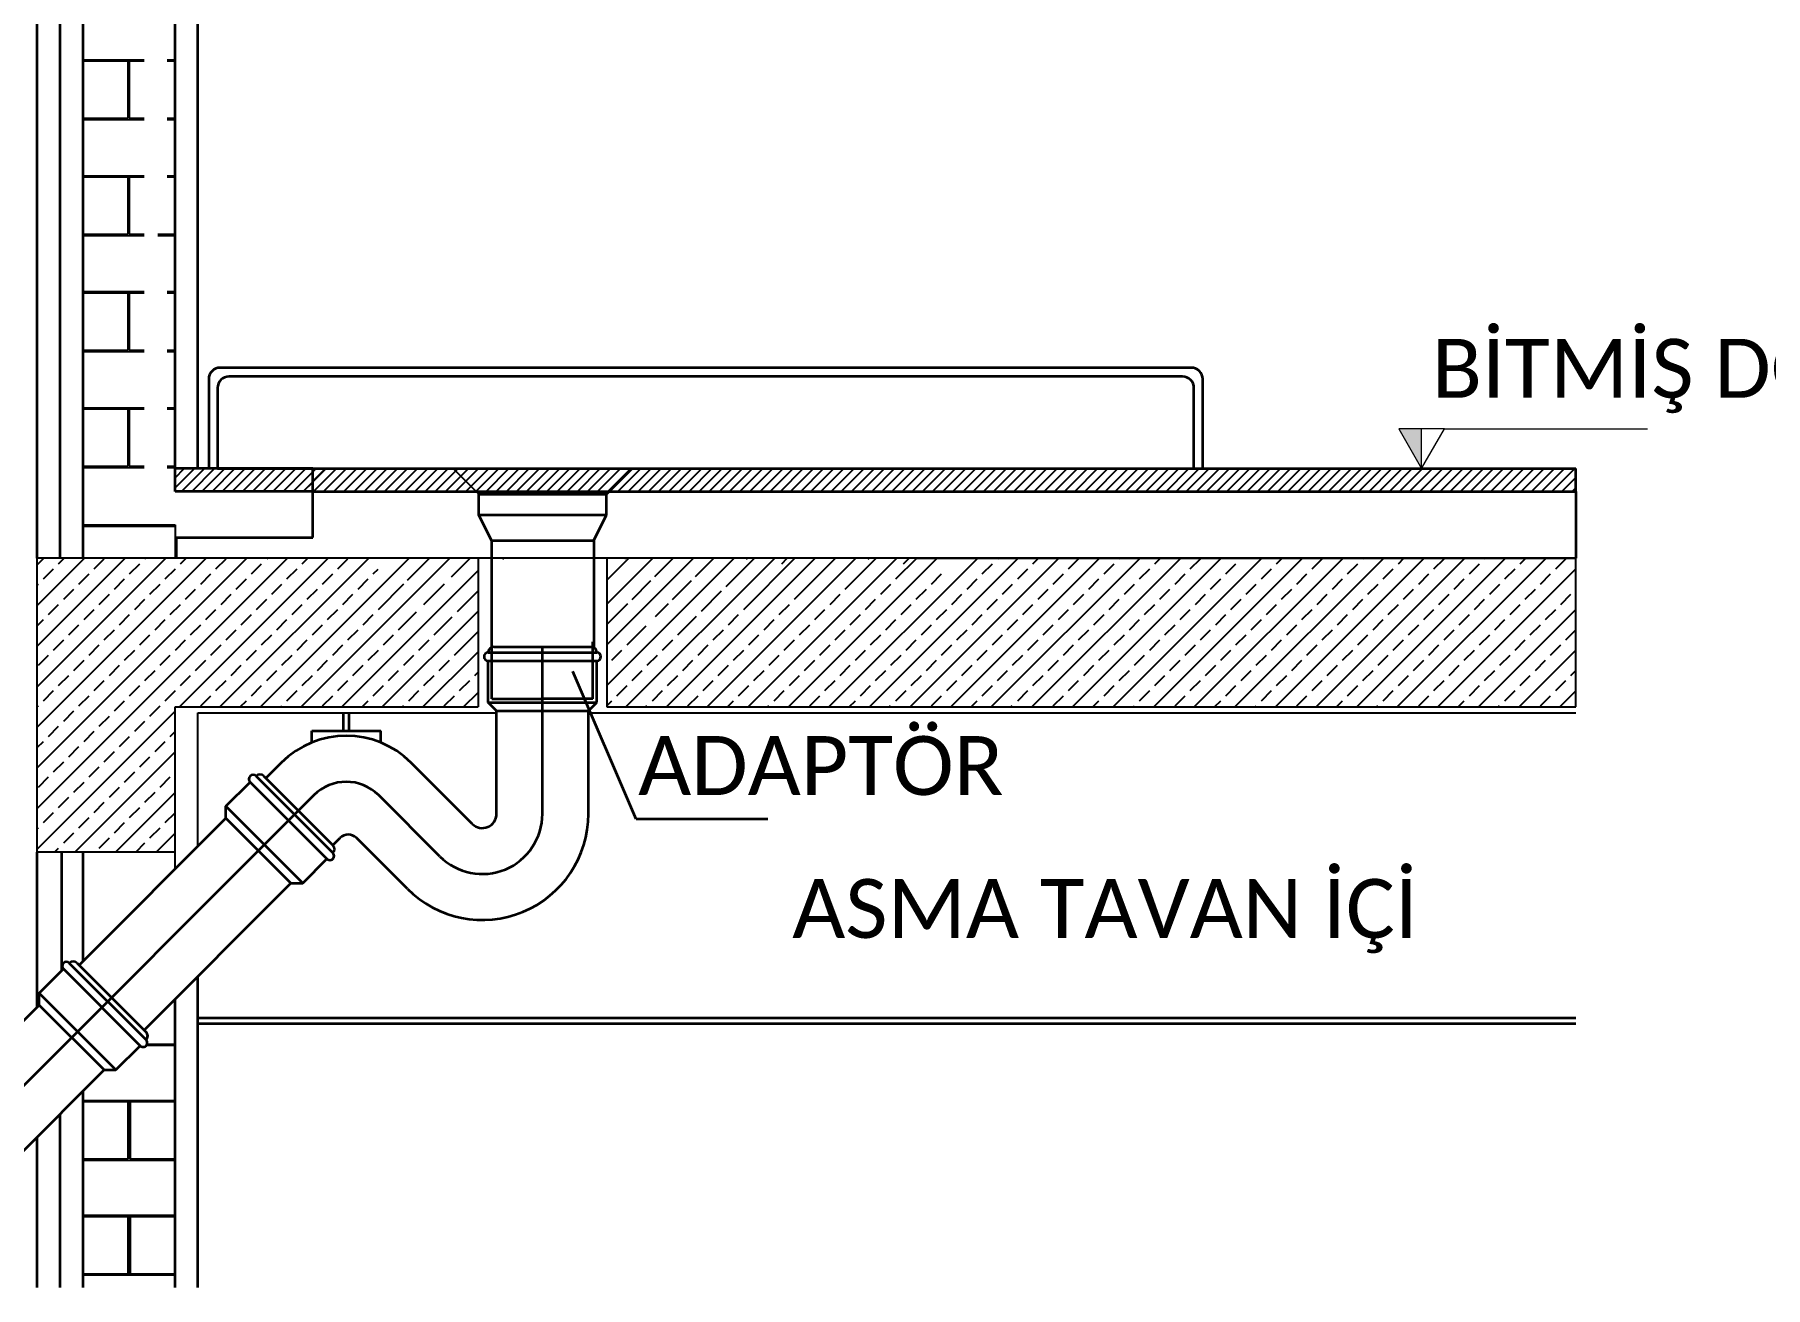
# Model space of a CAD drawing. Header units: centimetres. Extents: x 405464 to 563355, y 50011 to 66875.
# Drawn here: x 560052 to 560757, y 53890 to 54400 of the extents above; entities that cross this region are included whole.
import ezdxf

# ---------------------------------------------------------------- set-up
doc = ezdxf.new("R2010")
doc.units = ezdxf.units.CM
doc.linetypes.add('HIDDEN2', pattern=[9.375, 6.25, -3.125])
for name, color, linetype, lineweight in [('0-KRCN-SHT-DETAY-20', 41, 'Continuous', 20), ('0-KRCN-SHT-DETAY-25', 4, 'Continuous', 25), ('0-KRCN-SHT-DETAY-35', 141, 'Continuous', 35), ('0-KRCN-SHT-DETAY-YAZI', 71, 'Continuous', 35), ('0-KRCN-SHT-DETAY-ÇERÇEVE', 71, 'Continuous', 40)]:
    doc.layers.add(name, color=color, linetype=linetype, lineweight=lineweight)
doc.styles.add('KATMAN YAZI STİLİ', font='calibri.ttf')

# ---------------------------------------------------------------- blocks, each defined once
blk = doc.blocks.new('G$C76A7FA0D')
at = {"layer": '0-KRCN-SHT-DETAY-20'}
for p, q in [((548.62, -686.71, 108.46), (539.33, -686.71, 108.46)), ((539.33, -686.71, 108.46), (543.9, -694.79, 108.46)), ((543.9, -694.79, 108.46), (548.62, -686.71, 108.46)), ((543.92, -694.74, 108.46), (543.92, -686.71, 108.46)), ((548.62, -686.71, 108.46), (590, -686.71, 108.46))]:
    blk.add_line(p, q, dxfattribs=at)
blk.add_solid([(543.92, -694.69, 108.46), (539.38, -686.81, 108.46), (543.92, -686.78, 108.46)], dxfattribs=at)
at = {"layer": '0-KRCN-SHT-DETAY-25', "color": 22}
for p, q in [((271.2, -611.48, 108.46), (283.64, -611.48, 108.46)), ((271.2, -611.71, 108.46), (280.33, -611.71, 108.46)), ((280.33, -611.71, 108.46), (280.33, -623.41, 108.46)), ((280.56, -611.71, 108.46), (280.56, -623.41, 108.46)), ((280.56, -611.71, 108.46), (283.64, -611.71, 108.46)), ((288.29, -611.48, 108.46), (289.92, -611.48, 108.46)), ((288.29, -611.71, 108.46), (289.92, -611.71, 108.46)), ((271.2, -623.41, 108.46), (280.33, -623.41, 108.46)), ((271.2, -623.64, 108.46), (283.64, -623.64, 108.46)), ((280.56, -623.41, 108.46), (283.64, -623.41, 108.46)), ((288.29, -623.41, 108.46), (289.92, -623.41, 108.46)), ((288.29, -623.64, 108.46), (289.92, -623.64, 108.46)), ((271.2, -635.11, 108.46), (283.64, -635.11, 108.46)), ((271.2, -635.34, 108.46), (280.33, -635.34, 108.46)), ((280.33, -635.34, 108.46), (280.33, -647.04, 108.46)), ((280.56, -635.34, 108.46), (280.56, -647.04, 108.46)), ((280.56, -635.34, 108.46), (283.64, -635.34, 108.46)), ((288.29, -635.11, 108.46), (289.92, -635.11, 108.46)), ((288.29, -635.34, 108.46), (289.92, -635.34, 108.46)), ((271.2, -647.04, 108.46), (280.33, -647.04, 108.46)), ((271.2, -647.28, 108.46), (283.64, -647.28, 108.46)), ((280.56, -647.04, 108.46), (283.64, -647.04, 108.46)), ((286.41, -647.04, 108.46), (289.92, -647.04, 108.46)), ((286.41, -647.28, 108.46), (289.92, -647.28, 108.46)), ((271.2, -658.74, 108.46), (283.64, -658.74, 108.46)), ((271.2, -658.98, 108.46), (280.33, -658.98, 108.46)), ((280.33, -658.98, 108.46), (280.33, -670.68, 108.46)), ((280.56, -658.98, 108.46), (280.56, -670.68, 108.46)), ((280.56, -658.98, 108.46), (283.64, -658.98, 108.46)), ((288.29, -658.74, 108.46), (289.92, -658.74, 108.46)), ((288.29, -658.98, 108.46), (289.92, -658.98, 108.46)), ((271.2, -670.68, 108.46), (280.33, -670.68, 108.46)), ((271.2, -670.91, 108.46), (283.64, -670.91, 108.46)), ((280.56, -670.68, 108.46), (283.64, -670.68, 108.46)), ((288.29, -670.68, 108.46), (289.92, -670.68, 108.46)), ((288.29, -670.91, 108.46), (289.92, -670.91, 108.46)), ((271.2, -682.38, 108.46), (283.64, -682.38, 108.46)), ((271.2, -682.61, 108.46), (280.33, -682.61, 108.46)), ((280.33, -682.61, 108.46), (280.33, -694.31, 108.46)), ((280.56, -682.61, 108.46), (283.64, -682.61, 108.46)), ((280.56, -682.61, 108.46), (280.56, -694.31, 108.46)), ((288.29, -682.38, 108.46), (289.92, -682.38, 108.46)), ((288.29, -682.61, 108.46), (289.92, -682.61, 108.46)), ((271.2, -694.31, 108.46), (280.33, -694.31, 108.46)), ((271.2, -694.55, 108.46), (283.64, -694.55, 108.46)), ((280.56, -694.31, 108.46), (283.64, -694.31, 108.46)), ((288.29, -694.31, 108.46), (289.92, -694.31, 108.46)), ((288.29, -694.55, 108.46), (289.92, -694.55, 108.46)), ((289.92, -696.66, 108.46), (291.79, -694.79, 108.46)), ((289.92, -698.73, 108.46), (293.86, -694.79, 108.46)), ((291.25, -699.47, 108.46), (295.93, -694.79, 108.46)), ((293.32, -699.47, 108.46), (298, -694.79, 108.46)), ((295.39, -699.47, 108.46), (300.07, -694.79, 108.46)), ((297.46, -699.47, 108.46), (302.14, -694.79, 108.46)), ((299.52, -699.47, 108.46), (304.2, -694.79, 108.46)), ((301.59, -699.47, 108.46), (306.27, -694.79, 108.46)), ((303.66, -699.47, 108.46), (308.34, -694.79, 108.46)), ((305.73, -699.47, 108.46), (310.41, -694.79, 108.46)), ((307.8, -699.47, 108.46), (312.48, -694.79, 108.46)), ((309.87, -699.47, 108.46), (314.55, -694.79, 108.46)), ((311.93, -699.47, 108.46), (316.61, -694.79, 108.46)), ((311.93, -699.47, 108.46), (316.61, -694.79, 108.46)), ((314, -699.47, 108.46), (318.68, -694.79, 108.46)), ((316.07, -699.47, 108.46), (320.75, -694.79, 108.46)), ((318, -699.47, 108.46), (318, -694.79, 108.46)), ((318, -695.27, 108.46), (318.49, -694.79, 108.46)), ((318, -697.34, 108.46), (320.56, -694.79, 108.46)), ((318, -699.47, 108.46), (318, -694.79, 108.46)), ((318.14, -699.47, 108.46), (322.82, -694.79, 108.46)), ((320.21, -699.47, 108.46), (324.89, -694.79, 108.46)), ((322.28, -699.47, 108.46), (326.96, -694.79, 108.46)), ((324.34, -699.47, 108.46), (329.02, -694.79, 108.46)), ((326.41, -699.47, 108.46), (331.09, -694.79, 108.46)), ((328.48, -699.47, 108.46), (333.16, -694.79, 108.46)), ((330.55, -699.47, 108.46), (335.23, -694.79, 108.46)), ((332.62, -699.47, 108.46), (337.3, -694.79, 108.46)), ((334.68, -699.47, 108.46), (339.36, -694.79, 108.46)), ((336.75, -699.47, 108.46), (341.43, -694.79, 108.46)), ((338.82, -699.47, 108.46), (343.5, -694.79, 108.46)), ((340.89, -699.47, 108.46), (345.57, -694.79, 108.46)), ((342.96, -699.47, 108.46), (347.64, -694.79, 108.46)), ((345.03, -699.47, 108.46), (349.71, -694.79, 108.46)), ((351.84, -699.99, 108.46), (346.63, -694.79, 108.46)), ((347.09, -699.47, 108.46), (351.77, -694.79, 108.46)), ((349.16, -699.47, 108.46), (353.84, -694.79, 108.46)), ((351.23, -699.47, 108.46), (355.91, -694.79, 108.46)), ((353.3, -699.47, 108.46), (357.98, -694.79, 108.46)), ((355.37, -699.47, 108.46), (360.05, -694.79, 108.46)), ((357.44, -699.47, 108.46), (362.12, -694.79, 108.46)), ((359.5, -699.47, 108.46), (364.18, -694.79, 108.46)), ((361.57, -699.47, 108.46), (366.25, -694.79, 108.46)), ((363.64, -699.47, 108.46), (368.32, -694.79, 108.46)), ((365.71, -699.47, 108.46), (370.39, -694.79, 108.46)), ((367.78, -699.47, 108.46), (372.46, -694.79, 108.46)), ((369.85, -699.47, 108.46), (374.53, -694.79, 108.46)), ((371.91, -699.47, 108.46), (376.59, -694.79, 108.46)), ((373.98, -699.47, 108.46), (378.66, -694.79, 108.46)), ((376.05, -699.47, 108.46), (380.73, -694.79, 108.46)), ((378.12, -699.47, 108.46), (382.8, -694.79, 108.46)), ((380.19, -699.47, 108.46), (384.87, -694.79, 108.46)), ((382.26, -699.47, 108.46), (386.94, -694.79, 108.46)), ((384.32, -699.47, 108.46), (389, -694.79, 108.46)), ((386.39, -699.47, 108.46), (391.07, -694.79, 108.46)), ((388.46, -699.47, 108.46), (393.14, -694.79, 108.46)), ((390.53, -699.47, 108.46), (395.21, -694.79, 108.46)), ((392.6, -699.47, 108.46), (397.28, -694.79, 108.46)), ((394.67, -699.47, 108.46), (399.35, -694.79, 108.46)), ((396.73, -699.47, 108.46), (401.41, -694.79, 108.46)), ((398.8, -699.47, 108.46), (403.48, -694.79, 108.46)), ((400.87, -699.47, 108.46), (405.55, -694.79, 108.46)), ((402.94, -699.47, 108.46), (407.62, -694.79, 108.46)), ((405.01, -699.47, 108.46), (409.69, -694.79, 108.46)), ((407.08, -699.47, 108.46), (411.76, -694.79, 108.46)), ((409.14, -699.47, 108.46), (413.82, -694.79, 108.46)), ((411.21, -699.47, 108.46), (415.89, -694.79, 108.46)), ((413.28, -699.47, 108.46), (417.96, -694.79, 108.46)), ((415.35, -699.47, 108.46), (420.03, -694.79, 108.46)), ((417.42, -699.47, 108.46), (422.1, -694.79, 108.46)), ((419.48, -699.47, 108.46), (424.16, -694.79, 108.46)), ((421.55, -699.47, 108.46), (426.23, -694.79, 108.46)), ((423.62, -699.47, 108.46), (428.3, -694.79, 108.46)), ((425.69, -699.47, 108.46), (430.37, -694.79, 108.46)), ((427.76, -699.47, 108.46), (432.44, -694.79, 108.46)), ((429.83, -699.47, 108.46), (434.51, -694.79, 108.46)), ((431.89, -699.47, 108.46), (436.57, -694.79, 108.46)), ((433.96, -699.47, 108.46), (438.64, -694.79, 108.46)), ((436.03, -699.47, 108.46), (440.71, -694.79, 108.46)), ((438.1, -699.47, 108.46), (442.78, -694.79, 108.46)), ((440.17, -699.47, 108.46), (444.85, -694.79, 108.46)), ((442.24, -699.47, 108.46), (446.92, -694.79, 108.46)), ((444.3, -699.47, 108.46), (448.98, -694.79, 108.46)), ((446.37, -699.47, 108.46), (451.05, -694.79, 108.46)), ((448.44, -699.47, 108.46), (453.12, -694.79, 108.46)), ((450.51, -699.47, 108.46), (455.19, -694.79, 108.46)), ((452.58, -699.47, 108.46), (457.26, -694.79, 108.46)), ((454.65, -699.47, 108.46), (459.33, -694.79, 108.46)), ((456.71, -699.47, 108.46), (461.39, -694.79, 108.46)), ((458.78, -699.47, 108.46), (463.46, -694.79, 108.46)), ((460.85, -699.47, 108.46), (465.53, -694.79, 108.46)), ((462.92, -699.47, 108.46), (467.6, -694.79, 108.46)), ((464.99, -699.47, 108.46), (469.67, -694.79, 108.46)), ((467.06, -699.47, 108.46), (471.74, -694.79, 108.46)), ((469.12, -699.47, 108.46), (473.8, -694.79, 108.46)), ((471.19, -699.47, 108.46), (475.87, -694.79, 108.46)), ((473.26, -699.47, 108.46), (477.94, -694.79, 108.46)), ((475.33, -699.47, 108.46), (480.01, -694.79, 108.46)), ((477.4, -699.47, 108.46), (482.08, -694.79, 108.46)), ((479.47, -699.47, 108.46), (484.15, -694.79, 108.46)), ((481.53, -699.47, 108.46), (486.21, -694.79, 108.46)), ((483.6, -699.47, 108.46), (488.28, -694.79, 108.46)), ((485.67, -699.47, 108.46), (490.35, -694.79, 108.46)), ((487.74, -699.47, 108.46), (492.42, -694.79, 108.46)), ((489.81, -699.47, 108.46), (494.49, -694.79, 108.46)), ((491.87, -699.47, 108.46), (496.55, -694.79, 108.46)), ((493.94, -699.47, 108.46), (498.62, -694.79, 108.46)), ((496.01, -699.47, 108.46), (500.69, -694.79, 108.46)), ((498.08, -699.47, 108.46), (502.76, -694.79, 108.46)), ((500.15, -699.47, 108.46), (504.83, -694.79, 108.46)), ((502.22, -699.47, 108.46), (506.9, -694.79, 108.46)), ((504.28, -699.47, 108.46), (508.96, -694.79, 108.46)), ((506.35, -699.47, 108.46), (511.03, -694.79, 108.46)), ((508.42, -699.47, 108.46), (513.1, -694.79, 108.46)), ((510.49, -699.47, 108.46), (515.17, -694.79, 108.46)), ((512.56, -699.47, 108.46), (517.24, -694.79, 108.46)), ((514.63, -699.47, 108.46), (519.31, -694.79, 108.46)), ((516.69, -699.47, 108.46), (521.37, -694.79, 108.46)), ((518.76, -699.47, 108.46), (523.44, -694.79, 108.46)), ((520.83, -699.47, 108.46), (525.51, -694.79, 108.46)), ((522.9, -699.47, 108.46), (527.58, -694.79, 108.46)), ((524.97, -699.47, 108.46), (529.65, -694.79, 108.46)), ((527.04, -699.47, 108.46), (531.72, -694.79, 108.46)), ((529.1, -699.47, 108.46), (533.78, -694.79, 108.46)), ((531.17, -699.47, 108.46), (535.85, -694.79, 108.46)), ((533.24, -699.47, 108.46), (537.92, -694.79, 108.46)), ((535.31, -699.47, 108.46), (539.99, -694.79, 108.46)), ((537.38, -699.47, 108.46), (542.06, -694.79, 108.46)), ((539.45, -699.47, 108.46), (544.13, -694.79, 108.46)), ((541.51, -699.47, 108.46), (546.19, -694.79, 108.46)), ((543.58, -699.47, 108.46), (548.26, -694.79, 108.46)), ((545.65, -699.47, 108.46), (550.33, -694.79, 108.46)), ((547.72, -699.47, 108.46), (552.4, -694.79, 108.46)), ((549.79, -699.47, 108.46), (554.47, -694.79, 108.46)), ((551.86, -699.47, 108.46), (556.54, -694.79, 108.46)), ((553.92, -699.47, 108.46), (558.6, -694.79, 108.46)), ((555.99, -699.47, 108.46), (560.67, -694.79, 108.46)), ((558.06, -699.47, 108.46), (562.74, -694.79, 108.46)), ((560.13, -699.47, 108.46), (564.81, -694.79, 108.46)), ((562.2, -699.47, 108.46), (566.88, -694.79, 108.46)), ((564.26, -699.47, 108.46), (568.94, -694.79, 108.46)), ((566.33, -699.47, 108.46), (571.01, -694.79, 108.46)), ((568.4, -699.47, 108.46), (573.08, -694.79, 108.46)), ((570.47, -699.47, 108.46), (575.15, -694.79, 108.46)), ((314, -699.47, 108.46), (318, -695.47, 108.46)), ((316.07, -699.47, 108.46), (318, -697.53, 108.46)), ((572.54, -699.47, 108.46), (575.4, -696.6, 108.46)), ((574.61, -699.47, 108.46), (575.4, -698.67, 108.46)), ((271.2, -706.25, 108.46), (289.92, -706.25, 108.46)), ((271.2, -706.48, 108.46), (289.92, -706.48, 108.46)), ((289.92, -706.25, 108.46), (289.92, -713.03, 108.46)), ((261.84, -772.92, 108.46), (261.84, -713.03, 108.46)), ((261.84, -755.76, 108.46), (304.58, -713.03, 108.46)), ((261.84, -764.04, 108.46), (312.85, -713.03, 108.46)), ((261.84, -730.94, 108.46), (279.76, -713.03, 108.46)), ((261.84, -739.22, 108.46), (288.03, -713.03, 108.46)), ((330.59, -713.03, 108.46), (261.84, -713.03, 108.46)), ((261.84, -747.49, 108.46), (296.3, -713.03, 108.46)), ((261.84, -722.67, 108.46), (271.48, -713.03, 108.46)), ((261.84, -714.4, 108.46), (263.21, -713.03, 108.46)), ((263.1, -717.27, 108.46), (265.17, -715.2, 108.46)), ((266.21, -714.17, 108.46), (267.35, -713.03, 108.46)), ((273.44, -715.2, 108.46), (275.51, -713.14, 108.46)), ((280.68, -716.24, 108.46), (282.75, -714.17, 108.46)), ((283.79, -713.14, 108.46), (283.89, -713.03, 108.46)), ((287.92, -717.27, 108.46), (289.99, -715.2, 108.46)), ((575.4, -713.03, 108.46), (290.16, -713.03, 108.46)), ((290.81, -743.34, 108.46), (321.12, -713.03, 108.46)), ((291.02, -714.17, 108.46), (292.17, -713.03, 108.46)), ((298.26, -715.2, 108.46), (300.33, -713.14, 108.46)), ((299.08, -743.34, 108.46), (329.4, -713.03, 108.46)), ((305.5, -716.24, 108.46), (307.57, -714.17, 108.46)), ((307.36, -743.34, 108.46), (337.67, -713.03, 108.46)), ((312.74, -717.27, 108.46), (314.81, -715.2, 108.46)), ((315.63, -743.34, 108.46), (345.94, -713.03, 108.46)), ((315.84, -714.17, 108.46), (316.99, -713.03, 108.46)), ((323.08, -715.2, 108.46), (325.15, -713.14, 108.46)), ((323.9, -743.34, 108.46), (351.68, -715.57, 108.46)), ((330.32, -716.24, 108.46), (331.3, -715.26, 108.46)), ((337.33, -717.5, 108.46), (341.81, -713.03, 108.46)), ((346.26, -716.84, 108.46), (350.08, -713.03, 108.46)), ((351.68, -713.03, 108.46), (351.68, -743.34, 108.46)), ((377.93, -717.53, 108.46), (382.43, -713.03, 108.46)), ((377.93, -722.41, 108.46), (387.31, -713.03, 108.46)), ((377.93, -730.68, 108.46), (395.58, -713.03, 108.46)), ((377.93, -738.96, 108.46), (403.86, -713.03, 108.46)), ((377.93, -713.03, 108.46), (377.93, -743.34, 108.46)), ((381.81, -743.34, 108.46), (412.13, -713.03, 108.46)), ((387.73, -716.74, 108.46), (391.45, -713.03, 108.46)), ((390.09, -743.34, 108.46), (420.4, -713.03, 108.46)), ((396, -716.74, 108.46), (399.72, -713.03, 108.46)), ((398.36, -743.34, 108.46), (428.67, -713.03, 108.46)), ((402.25, -718.77, 108.46), (407.99, -713.03, 108.46)), ((405.81, -723.48, 108.46), (416.26, -713.03, 108.46)), ((406.72, -743.34, 108.46), (437.03, -713.03, 108.46)), ((413.56, -714.17, 108.46), (414.7, -713.03, 108.46)), ((414.91, -743.34, 108.46), (445.22, -713.03, 108.46)), ((416.16, -721.41, 108.46), (424.54, -713.03, 108.46)), ((423.18, -743.34, 108.46), (453.49, -713.03, 108.46)), ((426.5, -719.34, 108.46), (432.81, -713.03, 108.46)), ((431.45, -743.34, 108.46), (461.77, -713.03, 108.46)), ((436.84, -717.27, 108.46), (441.08, -713.03, 108.46)), ((438.38, -714.17, 108.46), (439.52, -713.03, 108.46)), ((439.73, -743.34, 108.46), (470.04, -713.03, 108.46)), ((440.7, -713.03, 108.46), (575.4, -713.03, 108.46)), ((448, -743.34, 108.46), (478.31, -713.03, 108.46)), ((454.42, -716.24, 108.46), (456.49, -714.17, 108.46)), ((456.27, -743.34, 108.46), (486.59, -713.03, 108.46)), ((461.66, -717.27, 108.46), (463.73, -715.2, 108.46)), ((464.55, -743.34, 108.46), (494.86, -713.03, 108.46)), ((464.76, -714.17, 108.46), (465.9, -713.03, 108.46)), ((472, -715.2, 108.46), (474.07, -713.14, 108.46)), ((472.82, -743.34, 108.46), (503.13, -713.03, 108.46)), ((479.24, -716.24, 108.46), (481.31, -714.17, 108.46)), ((481.09, -743.34, 108.46), (511.41, -713.03, 108.46)), ((482.34, -713.14, 108.46), (482.45, -713.03, 108.46)), ((486.48, -717.27, 108.46), (488.55, -715.2, 108.46)), ((489.36, -743.34, 108.46), (519.68, -713.03, 108.46)), ((489.58, -714.17, 108.46), (490.72, -713.03, 108.46)), ((496.82, -715.2, 108.46), (498.89, -713.14, 108.46)), ((497.64, -743.34, 108.46), (527.95, -713.03, 108.46)), ((504.06, -716.24, 108.46), (506.13, -714.17, 108.46)), ((505.91, -743.34, 108.46), (536.23, -713.03, 108.46)), ((507.16, -713.14, 108.46), (507.27, -713.03, 108.46)), ((511.3, -717.27, 108.46), (513.37, -715.2, 108.46)), ((514.18, -743.34, 108.46), (544.5, -713.03, 108.46)), ((514.4, -714.17, 108.46), (515.54, -713.03, 108.46)), ((521.64, -715.2, 108.46), (523.71, -713.14, 108.46)), ((522.46, -743.34, 108.46), (552.77, -713.03, 108.46)), ((528.88, -716.24, 108.46), (530.95, -714.17, 108.46)), ((530.73, -743.34, 108.46), (561.05, -713.03, 108.46)), ((531.98, -713.14, 108.46), (532.09, -713.03, 108.46)), ((536.12, -717.27, 108.46), (538.18, -715.2, 108.46)), ((539, -743.34, 108.46), (569.32, -713.03, 108.46)), ((539.22, -714.17, 108.46), (540.36, -713.03, 108.46)), ((546.46, -715.2, 108.46), (548.53, -713.14, 108.46)), ((547.28, -743.34, 108.46), (575.4, -715.22, 108.46)), ((553.7, -716.24, 108.46), (555.77, -714.17, 108.46)), ((556.8, -713.14, 108.46), (556.91, -713.03, 108.46)), ((560.94, -717.27, 108.46), (563, -715.2, 108.46)), ((564.04, -714.17, 108.46), (565.18, -713.03, 108.46)), ((571.28, -715.2, 108.46), (573.35, -713.14, 108.46)), ((575.4, -743.34, 108.46), (575.4, -713.03, 108.46)), ((261.84, -718.53, 108.46), (262.07, -718.31, 108.46)), ((267.24, -721.41, 108.46), (269.31, -719.34, 108.46)), ((270.34, -718.31, 108.46), (272.41, -716.24, 108.46)), ((277.58, -719.34, 108.46), (279.65, -717.27, 108.46)), ((284.82, -720.37, 108.46), (286.89, -718.31, 108.46)), ((292.06, -721.41, 108.46), (294.13, -719.34, 108.46)), ((295.16, -718.31, 108.46), (297.23, -716.24, 108.46)), ((302.4, -719.34, 108.46), (304.47, -717.27, 108.46)), ((309.64, -720.37, 108.46), (311.71, -718.31, 108.46)), ((316.88, -721.41, 108.46), (318.95, -719.34, 108.46)), ((319.98, -718.31, 108.46), (322.05, -716.24, 108.46)), ((327.22, -719.34, 108.46), (329.29, -717.27, 108.46)), ((331.36, -723.48, 108.46), (336.58, -718.25, 108.46)), ((340.65, -722.46, 108.46), (344.86, -718.25, 108.46)), ((383.05, -721.42, 108.46), (386.91, -717.56, 108.46)), ((391.32, -721.42, 108.46), (395.19, -717.56, 108.46)), ((433.74, -720.37, 108.46), (435.8, -718.31, 108.46)), ((440.98, -721.41, 108.46), (443.04, -719.34, 108.46)), ((444.08, -718.31, 108.46), (446.15, -716.24, 108.46)), ((451.32, -719.34, 108.46), (453.39, -717.27, 108.46)), ((458.56, -720.37, 108.46), (460.62, -718.31, 108.46)), ((465.79, -721.41, 108.46), (467.86, -719.34, 108.46)), ((468.9, -718.31, 108.46), (470.97, -716.24, 108.46)), ((476.14, -719.34, 108.46), (478.2, -717.27, 108.46)), ((483.38, -720.37, 108.46), (485.44, -718.31, 108.46)), ((490.61, -721.41, 108.46), (492.68, -719.34, 108.46)), ((493.72, -718.31, 108.46), (495.79, -716.24, 108.46)), ((500.96, -719.34, 108.46), (503.02, -717.27, 108.46)), ((508.19, -720.37, 108.46), (510.26, -718.31, 108.46)), ((515.43, -721.41, 108.46), (517.5, -719.34, 108.46)), ((518.54, -718.31, 108.46), (520.6, -716.24, 108.46)), ((525.78, -719.34, 108.46), (527.84, -717.27, 108.46)), ((533.01, -720.37, 108.46), (535.08, -718.31, 108.46)), ((540.25, -721.41, 108.46), (542.32, -719.34, 108.46)), ((543.36, -718.31, 108.46), (545.42, -716.24, 108.46)), ((550.59, -719.34, 108.46), (552.66, -717.27, 108.46)), ((557.83, -720.37, 108.46), (559.9, -718.31, 108.46)), ((565.07, -721.41, 108.46), (567.14, -719.34, 108.46)), ((568.18, -718.31, 108.46), (570.24, -716.24, 108.46)), ((264.14, -724.51, 108.46), (266.21, -722.44, 108.46)), ((274.48, -722.44, 108.46), (276.55, -720.37, 108.46)), ((281.72, -723.48, 108.46), (283.79, -721.41, 108.46)), ((288.96, -724.51, 108.46), (291.02, -722.44, 108.46)), ((299.3, -722.44, 108.46), (301.37, -720.37, 108.46)), ((306.54, -723.48, 108.46), (308.61, -721.41, 108.46)), ((313.78, -724.51, 108.46), (315.84, -722.44, 108.46)), ((324.12, -722.44, 108.46), (326.19, -720.37, 108.46)), ((347.48, -723.9, 108.46), (351.68, -719.7, 108.46)), ((377.93, -726.55, 108.46), (382.23, -722.24, 108.46)), ((387.81, -724.93, 108.46), (390.51, -722.24, 108.46)), ((397.22, -723.8, 108.46), (401.31, -719.71, 108.46)), ((413.05, -724.51, 108.46), (415.12, -722.44, 108.46)), ((423.4, -722.44, 108.46), (425.46, -720.37, 108.46)), ((430.63, -723.48, 108.46), (432.7, -721.41, 108.46)), ((437.87, -724.51, 108.46), (439.94, -722.44, 108.46)), ((448.21, -722.44, 108.46), (450.28, -720.37, 108.46)), ((455.45, -723.48, 108.46), (457.52, -721.41, 108.46)), ((462.69, -724.51, 108.46), (464.76, -722.44, 108.46)), ((473.03, -722.44, 108.46), (475.1, -720.37, 108.46)), ((480.27, -723.48, 108.46), (482.34, -721.41, 108.46)), ((487.51, -724.51, 108.46), (489.58, -722.44, 108.46)), ((497.85, -722.44, 108.46), (499.92, -720.37, 108.46)), ((505.09, -723.48, 108.46), (507.16, -721.41, 108.46)), ((512.33, -724.51, 108.46), (514.4, -722.44, 108.46)), ((522.67, -722.44, 108.46), (524.74, -720.37, 108.46)), ((529.91, -723.48, 108.46), (531.98, -721.41, 108.46)), ((537.15, -724.51, 108.46), (539.22, -722.44, 108.46)), ((547.49, -722.44, 108.46), (549.56, -720.37, 108.46)), ((554.73, -723.48, 108.46), (556.8, -721.41, 108.46)), ((561.97, -724.51, 108.46), (564.04, -722.44, 108.46)), ((572.31, -722.44, 108.46), (574.38, -720.37, 108.46)), ((261.84, -726.81, 108.46), (263.1, -725.55, 108.46)), ((271.38, -725.55, 108.46), (273.44, -723.48, 108.46)), ((278.61, -726.58, 108.46), (280.68, -724.51, 108.46)), ((285.85, -727.61, 108.46), (287.92, -725.55, 108.46)), ((296.2, -725.55, 108.46), (298.26, -723.48, 108.46)), ((303.43, -726.58, 108.46), (305.5, -724.51, 108.46)), ((310.67, -727.61, 108.46), (312.74, -725.55, 108.46)), ((321.01, -725.55, 108.46), (323.08, -723.48, 108.46)), ((328.25, -726.58, 108.46), (330.32, -724.51, 108.46)), ((332.17, -743.34, 108.46), (351.68, -723.84, 108.46)), ((335.49, -727.61, 108.46), (339.13, -723.98, 108.46)), ((342.73, -728.65, 108.46), (346.42, -724.96, 108.46)), ((392.37, -728.65, 108.46), (396.16, -724.86, 108.46)), ((402.71, -726.58, 108.46), (404.78, -724.51, 108.46)), ((409.95, -727.61, 108.46), (412.02, -725.55, 108.46)), ((420.29, -725.55, 108.46), (422.36, -723.48, 108.46)), ((427.53, -726.58, 108.46), (429.6, -724.51, 108.46)), ((434.77, -727.61, 108.46), (436.84, -725.55, 108.46)), ((445.11, -725.55, 108.46), (447.18, -723.48, 108.46)), ((452.35, -726.58, 108.46), (454.42, -724.51, 108.46)), ((459.59, -727.61, 108.46), (461.66, -725.55, 108.46)), ((469.93, -725.55, 108.46), (472, -723.48, 108.46)), ((477.17, -726.58, 108.46), (479.24, -724.51, 108.46)), ((484.41, -727.61, 108.46), (486.48, -725.55, 108.46)), ((494.75, -725.55, 108.46), (496.82, -723.48, 108.46)), ((501.99, -726.58, 108.46), (504.06, -724.51, 108.46)), ((509.23, -727.61, 108.46), (511.3, -725.55, 108.46)), ((519.57, -725.55, 108.46), (521.64, -723.48, 108.46)), ((526.81, -726.58, 108.46), (528.88, -724.51, 108.46)), ((534.05, -727.61, 108.46), (536.12, -725.55, 108.46)), ((544.39, -725.55, 108.46), (546.46, -723.48, 108.46)), ((551.63, -726.58, 108.46), (553.7, -724.51, 108.46)), ((555.55, -743.34, 108.46), (575.4, -723.49, 108.46)), ((558.87, -727.61, 108.46), (560.94, -725.55, 108.46)), ((569.21, -725.55, 108.46), (571.28, -723.48, 108.46)), ((265.17, -731.75, 108.46), (267.24, -729.68, 108.46)), ((268.27, -728.65, 108.46), (270.34, -726.58, 108.46)), ((275.51, -729.68, 108.46), (277.58, -727.61, 108.46)), ((282.75, -730.72, 108.46), (284.82, -728.65, 108.46)), ((289.99, -731.75, 108.46), (292.06, -729.68, 108.46)), ((293.09, -728.65, 108.46), (295.16, -726.58, 108.46)), ((300.33, -729.68, 108.46), (302.4, -727.61, 108.46)), ((307.57, -730.72, 108.46), (309.64, -728.65, 108.46)), ((314.81, -731.75, 108.46), (316.88, -729.68, 108.46)), ((317.91, -728.65, 108.46), (319.98, -726.58, 108.46)), ((325.15, -729.68, 108.46), (327.22, -727.61, 108.46)), ((332.39, -730.72, 108.46), (334.46, -728.65, 108.46)), ((339.63, -731.75, 108.46), (341.7, -729.68, 108.46)), ((346.87, -732.78, 108.46), (351.68, -727.98, 108.46)), ((382.03, -730.72, 108.46), (385.94, -726.8, 108.46)), ((389.27, -731.75, 108.46), (391.34, -729.68, 108.46)), ((399.61, -729.68, 108.46), (401.68, -727.61, 108.46)), ((406.85, -730.72, 108.46), (408.92, -728.65, 108.46)), ((414.09, -731.75, 108.46), (416.16, -729.68, 108.46)), ((417.19, -728.65, 108.46), (419.26, -726.58, 108.46)), ((424.43, -729.68, 108.46), (426.5, -727.61, 108.46)), ((431.67, -730.72, 108.46), (433.74, -728.65, 108.46)), ((438.91, -731.75, 108.46), (440.98, -729.68, 108.46)), ((442.01, -728.65, 108.46), (444.08, -726.58, 108.46)), ((449.25, -729.68, 108.46), (451.32, -727.61, 108.46)), ((456.49, -730.72, 108.46), (458.56, -728.65, 108.46)), ((463.73, -731.75, 108.46), (465.79, -729.68, 108.46)), ((466.83, -728.65, 108.46), (468.9, -726.58, 108.46)), ((474.07, -729.68, 108.46), (476.14, -727.61, 108.46)), ((481.31, -730.72, 108.46), (483.38, -728.65, 108.46)), ((488.55, -731.75, 108.46), (490.61, -729.68, 108.46)), ((491.65, -728.65, 108.46), (493.72, -726.58, 108.46)), ((498.89, -729.68, 108.46), (500.96, -727.61, 108.46)), ((506.13, -730.72, 108.46), (508.19, -728.65, 108.46)), ((513.37, -731.75, 108.46), (515.43, -729.68, 108.46)), ((516.47, -728.65, 108.46), (518.54, -726.58, 108.46)), ((523.71, -729.68, 108.46), (525.78, -727.61, 108.46)), ((530.95, -730.72, 108.46), (533.01, -728.65, 108.46)), ((538.18, -731.75, 108.46), (540.25, -729.68, 108.46)), ((541.29, -728.65, 108.46), (543.36, -726.58, 108.46)), ((548.53, -729.68, 108.46), (550.59, -727.61, 108.46)), ((555.77, -730.72, 108.46), (557.83, -728.65, 108.46)), ((563, -731.75, 108.46), (565.07, -729.68, 108.46)), ((566.11, -728.65, 108.46), (568.18, -726.58, 108.46)), ((573.35, -729.68, 108.46), (575.4, -727.63, 108.46)), ((262.07, -734.85, 108.46), (264.14, -732.78, 108.46)), ((272.41, -732.78, 108.46), (274.48, -730.72, 108.46)), ((279.65, -733.82, 108.46), (281.72, -731.75, 108.46)), ((286.89, -734.85, 108.46), (288.96, -732.78, 108.46)), ((297.23, -732.78, 108.46), (299.3, -730.72, 108.46)), ((304.47, -733.82, 108.46), (306.54, -731.75, 108.46)), ((311.71, -734.85, 108.46), (313.78, -732.78, 108.46)), ((322.05, -732.78, 108.46), (324.12, -730.72, 108.46)), ((329.29, -733.82, 108.46), (331.36, -731.75, 108.46)), ((336.53, -734.85, 108.46), (338.6, -732.78, 108.46)), ((340.45, -743.34, 108.46), (351.68, -732.11, 108.46)), ((378.93, -733.82, 108.46), (381, -731.75, 108.46)), ((386.17, -734.85, 108.46), (388.23, -732.78, 108.46)), ((396.51, -732.78, 108.46), (398.58, -730.72, 108.46)), ((403.75, -733.82, 108.46), (405.81, -731.75, 108.46)), ((410.99, -734.85, 108.46), (413.05, -732.78, 108.46)), ((421.33, -732.78, 108.46), (423.4, -730.72, 108.46)), ((428.57, -733.82, 108.46), (430.63, -731.75, 108.46)), ((435.8, -734.85, 108.46), (437.87, -732.78, 108.46)), ((446.15, -732.78, 108.46), (448.21, -730.72, 108.46)), ((453.39, -733.82, 108.46), (455.45, -731.75, 108.46)), ((460.62, -734.85, 108.46), (462.69, -732.78, 108.46)), ((470.97, -732.78, 108.46), (473.03, -730.72, 108.46)), ((478.2, -733.82, 108.46), (480.27, -731.75, 108.46)), ((485.44, -734.85, 108.46), (487.51, -732.78, 108.46)), ((495.79, -732.78, 108.46), (497.85, -730.72, 108.46)), ((503.02, -733.82, 108.46), (505.09, -731.75, 108.46)), ((510.26, -734.85, 108.46), (512.33, -732.78, 108.46)), ((520.6, -732.78, 108.46), (522.67, -730.72, 108.46)), ((527.84, -733.82, 108.46), (529.91, -731.75, 108.46)), ((535.08, -734.85, 108.46), (537.15, -732.78, 108.46)), ((545.42, -732.78, 108.46), (547.49, -730.72, 108.46)), ((552.66, -733.82, 108.46), (554.73, -731.75, 108.46)), ((559.9, -734.85, 108.46), (561.97, -732.78, 108.46)), ((563.82, -743.34, 108.46), (575.4, -731.76, 108.46)), ((570.24, -732.78, 108.46), (572.31, -730.72, 108.46)), ((266.21, -738.99, 108.46), (268.27, -736.92, 108.46)), ((269.31, -735.89, 108.46), (271.38, -733.82, 108.46)), ((276.55, -736.92, 108.46), (278.61, -734.85, 108.46)), ((283.79, -737.96, 108.46), (285.85, -735.89, 108.46)), ((291.02, -738.99, 108.46), (293.09, -736.92, 108.46)), ((294.13, -735.89, 108.46), (296.2, -733.82, 108.46)), ((301.37, -736.92, 108.46), (303.43, -734.85, 108.46)), ((308.61, -737.96, 108.46), (310.67, -735.89, 108.46)), ((315.84, -738.99, 108.46), (317.91, -736.92, 108.46)), ((318.95, -735.89, 108.46), (321.01, -733.82, 108.46)), ((326.19, -736.92, 108.46), (328.25, -734.85, 108.46)), ((333.42, -737.96, 108.46), (335.49, -735.89, 108.46)), ((340.66, -738.99, 108.46), (342.73, -736.92, 108.46)), ((343.77, -735.89, 108.46), (345.83, -733.82, 108.46)), ((351, -736.92, 108.46), (351.68, -736.25, 108.46)), ((383.06, -737.96, 108.46), (385.13, -735.89, 108.46)), ((390.3, -738.99, 108.46), (392.37, -736.92, 108.46)), ((393.4, -735.89, 108.46), (395.47, -733.82, 108.46)), ((400.64, -736.92, 108.46), (402.71, -734.85, 108.46)), ((407.88, -737.96, 108.46), (409.95, -735.89, 108.46)), ((415.12, -738.99, 108.46), (417.19, -736.92, 108.46)), ((418.22, -735.89, 108.46), (420.29, -733.82, 108.46)), ((425.46, -736.92, 108.46), (427.53, -734.85, 108.46)), ((432.7, -737.96, 108.46), (434.77, -735.89, 108.46)), ((439.94, -738.99, 108.46), (442.01, -736.92, 108.46)), ((443.04, -735.89, 108.46), (445.11, -733.82, 108.46)), ((450.28, -736.92, 108.46), (452.35, -734.85, 108.46)), ((457.52, -737.96, 108.46), (459.59, -735.89, 108.46)), ((464.76, -738.99, 108.46), (466.83, -736.92, 108.46)), ((467.86, -735.89, 108.46), (469.93, -733.82, 108.46)), ((475.1, -736.92, 108.46), (477.17, -734.85, 108.46)), ((482.34, -737.96, 108.46), (484.41, -735.89, 108.46)), ((489.58, -738.99, 108.46), (491.65, -736.92, 108.46)), ((492.68, -735.89, 108.46), (494.75, -733.82, 108.46)), ((499.92, -736.92, 108.46), (501.99, -734.85, 108.46)), ((507.16, -737.96, 108.46), (509.23, -735.89, 108.46)), ((514.4, -738.99, 108.46), (516.47, -736.92, 108.46)), ((517.5, -735.89, 108.46), (519.57, -733.82, 108.46)), ((524.74, -736.92, 108.46), (526.81, -734.85, 108.46)), ((531.98, -737.96, 108.46), (534.05, -735.89, 108.46)), ((539.22, -738.99, 108.46), (541.29, -736.92, 108.46)), ((542.32, -735.89, 108.46), (544.39, -733.82, 108.46)), ((549.56, -736.92, 108.46), (551.63, -734.85, 108.46)), ((556.8, -737.96, 108.46), (558.87, -735.89, 108.46)), ((564.04, -738.99, 108.46), (566.11, -736.92, 108.46)), ((567.14, -735.89, 108.46), (569.21, -733.82, 108.46)), ((574.38, -736.92, 108.46), (575.4, -735.9, 108.46)), ((263.1, -742.09, 108.46), (265.17, -740.02, 108.46)), ((273.44, -740.02, 108.46), (275.51, -737.96, 108.46)), ((280.68, -741.06, 108.46), (282.75, -738.99, 108.46)), ((287.92, -742.09, 108.46), (289.99, -740.02, 108.46)), ((298.26, -740.02, 108.46), (300.33, -737.96, 108.46)), ((305.5, -741.06, 108.46), (307.57, -738.99, 108.46)), ((312.74, -742.09, 108.46), (314.81, -740.02, 108.46)), ((323.08, -740.02, 108.46), (325.15, -737.96, 108.46)), ((330.32, -741.06, 108.46), (332.39, -738.99, 108.46)), ((337.56, -742.09, 108.46), (339.63, -740.02, 108.46)), ((347.9, -740.02, 108.46), (349.97, -737.96, 108.46)), ((348.72, -743.34, 108.46), (351.68, -740.39, 108.46)), ((379.96, -741.06, 108.46), (382.03, -738.99, 108.46)), ((387.2, -742.09, 108.46), (389.27, -740.02, 108.46)), ((397.54, -740.02, 108.46), (399.61, -737.96, 108.46)), ((404.78, -741.06, 108.46), (406.85, -738.99, 108.46)), ((412.02, -742.09, 108.46), (414.09, -740.02, 108.46)), ((422.36, -740.02, 108.46), (424.43, -737.96, 108.46)), ((429.6, -741.06, 108.46), (431.67, -738.99, 108.46)), ((436.84, -742.09, 108.46), (438.91, -740.02, 108.46)), ((447.18, -740.02, 108.46), (449.25, -737.96, 108.46)), ((454.42, -741.06, 108.46), (456.49, -738.99, 108.46)), ((461.66, -742.09, 108.46), (463.73, -740.02, 108.46)), ((472, -740.02, 108.46), (474.07, -737.96, 108.46)), ((479.24, -741.06, 108.46), (481.31, -738.99, 108.46)), ((486.48, -742.09, 108.46), (488.55, -740.02, 108.46)), ((496.82, -740.02, 108.46), (498.89, -737.96, 108.46)), ((504.06, -741.06, 108.46), (506.13, -738.99, 108.46)), ((511.3, -742.09, 108.46), (513.37, -740.02, 108.46)), ((521.64, -740.02, 108.46), (523.71, -737.96, 108.46)), ((528.88, -741.06, 108.46), (530.95, -738.99, 108.46)), ((536.12, -742.09, 108.46), (538.18, -740.02, 108.46)), ((546.46, -740.02, 108.46), (548.53, -737.96, 108.46)), ((553.7, -741.06, 108.46), (555.77, -738.99, 108.46)), ((560.94, -742.09, 108.46), (563, -740.02, 108.46)), ((571.28, -740.02, 108.46), (573.35, -737.96, 108.46)), ((572.1, -743.34, 108.46), (575.4, -740.04, 108.46)), ((261.84, -743.35, 108.46), (262.07, -743.13, 108.46)), ((267.24, -746.23, 108.46), (269.31, -744.16, 108.46)), ((270.34, -743.13, 108.46), (272.41, -741.06, 108.46)), ((277.58, -744.16, 108.46), (279.65, -742.09, 108.46)), ((284.82, -745.19, 108.46), (286.89, -743.13, 108.46)), ((289.92, -743.34, 108.46), (351.68, -743.34, 108.46)), ((289.92, -772.92, 108.46), (289.92, -743.34, 108.46)), ((295.16, -743.13, 108.46), (297.23, -741.06, 108.46)), ((303.22, -743.34, 108.46), (304.47, -742.09, 108.46)), ((311.49, -743.34, 108.46), (311.71, -743.13, 108.46)), ((319.98, -743.13, 108.46), (322.05, -741.06, 108.46)), ((328.04, -743.34, 108.46), (329.29, -742.09, 108.46)), ((336.31, -743.34, 108.46), (336.53, -743.13, 108.46)), ((344.8, -743.13, 108.46), (346.87, -741.06, 108.46)), ((377.93, -743.09, 108.46), (378.93, -742.09, 108.46)), ((377.93, -743.34, 108.46), (575.4, -743.34, 108.46)), ((394.44, -743.13, 108.46), (396.51, -741.06, 108.46)), ((402.5, -743.34, 108.46), (403.75, -742.09, 108.46)), ((419.26, -743.13, 108.46), (421.33, -741.06, 108.46)), ((427.32, -743.34, 108.46), (428.57, -742.09, 108.46)), ((444.08, -743.13, 108.46), (446.15, -741.06, 108.46)), ((452.14, -743.34, 108.46), (453.39, -742.09, 108.46)), ((468.9, -743.13, 108.46), (470.97, -741.06, 108.46)), ((476.96, -743.34, 108.46), (478.2, -742.09, 108.46)), ((485.23, -743.34, 108.46), (485.44, -743.13, 108.46)), ((493.72, -743.13, 108.46), (495.79, -741.06, 108.46)), ((501.77, -743.34, 108.46), (503.02, -742.09, 108.46)), ((510.05, -743.34, 108.46), (510.26, -743.13, 108.46)), ((518.54, -743.13, 108.46), (520.6, -741.06, 108.46)), ((526.59, -743.34, 108.46), (527.84, -742.09, 108.46)), ((543.36, -743.13, 108.46), (545.42, -741.06, 108.46)), ((551.41, -743.34, 108.46), (552.66, -742.09, 108.46)), ((568.18, -743.13, 108.46), (570.24, -741.06, 108.46)), ((261.84, -772.31, 108.46), (289.92, -744.23, 108.46)), ((264.14, -749.33, 108.46), (266.21, -747.26, 108.46)), ((274.48, -747.26, 108.46), (276.55, -745.19, 108.46)), ((281.72, -748.3, 108.46), (283.79, -746.23, 108.46)), ((294.6, -744.51, 108.46), (355.44, -744.51, 108.46)), ((294.6, -771.7, 108.46), (294.6, -744.51, 108.46)), ((374.16, -744.51, 108.46), (575.4, -744.51, 108.46)), ((261.84, -751.63, 108.46), (263.1, -750.36, 108.46)), ((271.38, -750.36, 108.46), (273.44, -748.3, 108.46)), ((278.61, -751.4, 108.46), (280.68, -749.33, 108.46)), ((285.85, -752.43, 108.46), (287.92, -750.36, 108.46)), ((288.96, -749.33, 108.46), (289.92, -748.37, 108.46)), ((265.17, -756.57, 108.46), (267.24, -754.5, 108.46)), ((268.27, -753.47, 108.46), (270.34, -751.4, 108.46)), ((269.51, -772.92, 108.46), (289.92, -752.5, 108.46)), ((275.51, -754.5, 108.46), (277.58, -752.43, 108.46)), ((282.75, -755.54, 108.46), (284.82, -753.47, 108.46)), ((262.07, -759.67, 108.46), (264.14, -757.6, 108.46)), ((272.41, -757.6, 108.46), (274.48, -755.54, 108.46)), ((279.65, -758.64, 108.46), (281.72, -756.57, 108.46)), ((286.89, -759.67, 108.46), (288.96, -757.6, 108.46)), ((266.21, -763.81, 108.46), (268.27, -761.74, 108.46)), ((269.31, -760.71, 108.46), (271.38, -758.64, 108.46)), ((276.55, -761.74, 108.46), (278.61, -759.67, 108.46)), ((277.78, -772.92, 108.46), (289.92, -760.78, 108.46)), ((283.79, -762.77, 108.46), (285.85, -760.71, 108.46)), ((263.1, -766.91, 108.46), (265.17, -764.84, 108.46)), ((273.44, -764.84, 108.46), (275.51, -762.77, 108.46)), ((280.68, -765.88, 108.46), (282.75, -763.81, 108.46)), ((287.92, -766.91, 108.46), (289.92, -764.91, 108.46)), ((261.84, -768.17, 108.46), (262.07, -767.95, 108.46)), ((270.34, -767.95, 108.46), (272.41, -765.88, 108.46)), ((277.58, -768.98, 108.46), (279.65, -766.91, 108.46)), ((284.82, -770.01, 108.46), (286.89, -767.95, 108.46)), ((265.37, -772.92, 108.46), (266.21, -772.08, 108.46)), ((267.24, -771.05, 108.46), (269.31, -768.98, 108.46)), ((274.48, -772.08, 108.46), (276.55, -770.01, 108.46)), ((281.92, -772.92, 108.46), (283.79, -771.05, 108.46)), ((286.05, -772.92, 108.46), (289.92, -769.05, 108.46)), ((289.92, -772.92, 108.46), (261.84, -772.92, 108.46)), ((289.92, -776.38, 108.46), (289.92, -772.92, 108.46)), ((284.11, -812.25, 108.46), (289.92, -812.25, 108.46)), ((284.23, -812.02, 108.46), (289.92, -812.02, 108.46)), ((271.2, -823.49, 108.46), (289.92, -823.49, 108.46)), ((271.2, -823.72, 108.46), (280.33, -823.72, 108.46)), ((280.33, -823.72, 108.46), (280.33, -835.42, 108.46)), ((280.56, -823.72, 108.46), (280.56, -835.42, 108.46)), ((280.8, -823.72, 108.46), (280.8, -835.42, 108.46)), ((280.8, -823.72, 108.46), (289.92, -823.72, 108.46)), ((271.2, -835.42, 108.46), (280.33, -835.42, 108.46)), ((271.2, -835.65, 108.46), (289.92, -835.65, 108.46)), ((280.8, -835.42, 108.46), (289.92, -835.42, 108.46)), ((271.2, -846.89, 108.46), (289.92, -846.89, 108.46)), ((271.2, -847.12, 108.46), (280.33, -847.12, 108.46)), ((280.33, -847.12, 108.46), (280.33, -858.82, 108.46)), ((280.56, -847.12, 108.46), (280.56, -858.82, 108.46)), ((280.8, -847.12, 108.46), (289.92, -847.12, 108.46)), ((280.8, -847.12, 108.46), (280.8, -858.82, 108.46)), ((271.2, -858.82, 108.46), (280.33, -858.82, 108.46)), ((271.2, -859.05, 108.46), (289.92, -859.05, 108.46)), ((280.8, -858.82, 108.46), (289.92, -858.82, 108.46))]:
    blk.add_line(p, q, dxfattribs=at)
at = {"layer": '0-KRCN-SHT-DETAY-25', "color": 7, "linetype": 'HIDDEN2'}
blk.add_line((346.63, -694.79, 108.46), (383.06, -694.79, 108.46), dxfattribs=at)
at = {"layer": '0-KRCN-SHT-DETAY-35', "color": 120}
for p, q in [((261.84, -713.03, 108.46), (261.84, -351.63, 108.46)), ((266.52, -713.03, 108.46), (266.52, -351.63, 108.46)), ((271.2, -713.03, 108.46), (271.2, -351.63, 108.46)), ((289.92, -694.79, 108.46), (289.92, -496.74, 108.46)), ((294.6, -694.79, 108.46), (294.6, -495.59, 108.46)), ((289.92, -699.47, 108.46), (289.92, -694.79, 108.46)), ((318, -694.79, 108.46), (289.92, -694.79, 108.46)), ((318, -694.79, 108.46), (575.4, -694.79, 108.46)), ((318, -708.83, 108.46), (318, -694.79, 108.46)), ((575.4, -699.47, 108.46), (575.4, -694.79, 108.46)), ((318, -699.47, 108.46), (289.92, -699.47, 108.46)), ((318, -699.47, 108.46), (575.4, -699.47, 108.46)), ((575.4, -699.47, 108.46), (575.4, -713.03, 108.46)), ((290.16, -708.83, 108.46), (290.16, -713.03, 108.46)), ((290.16, -708.83, 108.46), (318, -708.83, 108.46)), ((261.84, -804.46, 108.46), (261.84, -772.92, 108.46)), ((266.85, -797.04, 108.46), (266.85, -772.92, 108.46)), ((271.2, -795.1, 108.46), (271.2, -772.92, 108.46)), ((294.6, -861.58, 108.46), (294.6, -798.17, 108.46)), ((289.92, -861.58, 108.46), (289.92, -802.85, 108.46)), ((294.6, -806.66, 108.46), (575.4, -806.66, 108.46)), ((289.92, -861.58, 108.46), (289.92, -810.1, 108.46)), ((294.6, -807.83, 108.46), (575.4, -807.83, 108.46)), ((271.2, -861.58, 108.46), (271.2, -821.57, 108.46)), ((266.52, -861.58, 108.46), (266.52, -826.25, 108.46)), ((261.84, -861.58, 108.46), (261.84, -830.93, 108.46))]:
    blk.add_line(p, q, dxfattribs=at)
at = {"layer": '0-KRCN-SHT-DETAY-35', "color": 6}
for p, q in [((377.86, -699.99, 108.46), (383.06, -694.79, 108.46)), ((351.84, -699.99, 108.46), (377.86, -699.99, 108.46)), ((351.84, -704.19, 108.46), (351.84, -699.99, 108.46)), ((377.86, -704.19, 108.46), (377.86, -699.99, 108.46)), ((351.84, -704.19, 108.46), (377.86, -704.19, 108.46)), ((354.44, -709.4, 108.46), (351.84, -704.19, 108.46)), ((375.26, -709.4, 108.46), (377.86, -704.19, 108.46)), ((354.44, -709.4, 108.46), (375.26, -709.4, 108.46)), ((354.44, -709.4, 108.46), (354.44, -731.11, 108.46)), ((375.26, -709.4, 108.46), (375.26, -731.11, 108.46)), ((353.74, -732.23, 108.46), (353.74, -732.23, 108.46)), ((353.74, -732.23, 108.46), (353.74, -732.23, 108.46)), ((353.74, -732.23, 108.46), (353.74, -732.23, 108.46)), ((353.74, -732.23, 108.46), (375.86, -732.23, 108.46)), ((354.51, -741.68, 108.46), (354.51, -730.1, 108.46)), ((354.86, -731.11, 108.46), (374.74, -731.11, 108.46)), ((364.8, -765.12, 108.46), (364.8, -731.27, 108.46)), ((375.1, -741.68, 108.46), (375.1, -730.1, 108.46)), ((375.86, -732.23, 108.46), (375.86, -732.23, 108.46)), ((375.86, -732.23, 108.46), (375.86, -732.23, 108.46)), ((353.74, -742.44, 108.46), (353.74, -733.94, 108.46)), ((353.74, -733.94, 108.46), (375.86, -733.94, 108.46)), ((375.86, -742.44, 108.46), (375.86, -733.94, 108.46)), ((355.44, -744.14, 108.46), (353.74, -742.44, 108.46)), ((353.74, -742.44, 108.46), (375.86, -742.44, 108.46)), ((354.51, -741.68, 108.46), (364.8, -741.68, 108.46)), ((355.44, -765.12, 108.46), (355.44, -744.14, 108.46)), ((355.44, -744.14, 108.46), (374.16, -744.14, 108.46)), ((375.1, -741.68, 108.46), (364.8, -741.68, 108.46)), ((374.16, -744.14, 108.46), (375.86, -742.44, 108.46)), ((374.16, -765.12, 108.46), (374.16, -744.14, 108.46)), ((311.58, -754.72, 108.46), (308.44, -757.86, 108.46)), ((350.51, -767.17, 108.46), (338.06, -754.72, 108.46)), ((306.45, -757.45, 108.46), (322.09, -773.09, 108.46)), ((306.45, -757.45, 108.46), (306.45, -757.45, 108.46)), ((306.45, -757.45, 108.46), (306.45, -757.45, 108.46)), ((306.45, -757.45, 108.46), (306.45, -757.45, 108.46)), ((308.04, -757.45, 108.46), (322.09, -771.5, 108.46)), ((318.2, -761.33, 108.46), (248.87, -830.67, 108.46)), ((300.31, -763.58, 108.46), (305.24, -758.65, 108.46)), ((305.24, -758.65, 108.46), (320.89, -774.29, 108.46)), ((343.89, -773.79, 108.46), (331.44, -761.33, 108.46)), ((300.31, -763.58, 108.46), (315.95, -779.23, 108.46)), ((300.31, -765.99, 108.46), (300.31, -763.58, 108.46)), ((300.31, -765.99, 108.46), (270.37, -795.93, 108.46)), ((300.31, -765.99, 108.46), (313.55, -779.23, 108.46)), ((322.09, -771.5, 108.46), (323.58, -770.02, 108.46)), ((337.27, -780.4, 108.46), (326.89, -770.02, 108.46)), ((315.95, -779.23, 108.46), (320.89, -774.29, 108.46)), ((322.09, -773.09, 108.46), (322.09, -773.09, 108.46)), ((322.09, -773.09, 108.46), (322.09, -773.09, 108.46)), ((313.55, -779.23, 108.46), (283.61, -809.16, 108.46)), ((313.55, -779.23, 108.46), (315.95, -779.23, 108.46)), ((262.24, -801.66, 108.46), (267.17, -796.72, 108.46)), ((267.17, -796.72, 108.46), (282.82, -812.37, 108.46)), ((268.38, -795.52, 108.46), (284.02, -811.16, 108.46)), ((268.38, -795.52, 108.46), (268.38, -795.52, 108.46)), ((268.38, -795.52, 108.46), (268.38, -795.52, 108.46)), ((268.38, -795.52, 108.46), (268.38, -795.52, 108.46)), ((269.96, -795.52, 108.46), (284.02, -809.57, 108.46)), ((258.23, -808.07, 108.46), (262.24, -804.06, 108.46)), ((262.24, -801.66, 108.46), (277.88, -817.3, 108.46)), ((262.24, -804.06, 108.46), (262.24, -801.66, 108.46)), ((262.24, -804.06, 108.46), (275.48, -817.3, 108.46)), ((284.02, -811.16, 108.46), (284.02, -811.16, 108.46)), ((284.02, -811.16, 108.46), (284.02, -811.16, 108.46)), ((277.88, -817.3, 108.46), (282.82, -812.37, 108.46)), ((258.23, -834.55, 108.46), (275.48, -817.3, 108.46)), ((275.48, -817.3, 108.46), (277.88, -817.3, 108.46))]:
    blk.add_line(p, q, dxfattribs=at)
at = {"layer": '0-KRCN-SHT-DETAY-35'}
for p, q in [((318, -708.83, 108.46), (318, -699.47, 108.46)), ((290.16, -708.83, 108.46), (290.16, -709.24, 108.46)), ((308.61, -713.14, 108.46), (308.71, -713.03, 108.46)), ((356.68, -713.14, 108.46), (356.79, -713.03, 108.46)), ((381.5, -713.14, 108.46), (381.61, -713.03, 108.46)), ((406.32, -713.14, 108.46), (406.43, -713.03, 108.46)), ((431.14, -713.14, 108.46), (431.25, -713.03, 108.46)), ((457.52, -713.14, 108.46), (457.63, -713.03, 108.46)), ((385.95, -743.34, 108.46), (386.17, -743.13, 108.46)), ((410.77, -743.34, 108.46), (410.99, -743.13, 108.46)), ((435.59, -743.34, 108.46), (435.8, -743.13, 108.46)), ((460.41, -743.34, 108.46), (460.62, -743.13, 108.46)), ((534.87, -743.34, 108.46), (535.08, -743.13, 108.46)), ((559.69, -743.34, 108.46), (559.9, -743.13, 108.46)), ((324.24, -748.2, 108.46), (324.24, -744.51, 108.46)), ((325.41, -748.2, 108.46), (325.41, -744.51, 108.46)), ((317.77, -750.61, 108.46), (317.77, -748.2, 108.46)), ((317.77, -748.2, 108.46), (331.88, -748.2, 108.46)), ((331.88, -750.61, 108.46), (331.88, -748.2, 108.46)), ((261.84, -861.58, 108.46), (261.84, -830.93, 108.46))]:
    blk.add_line(p, q, dxfattribs=at)
at = {"layer": '0-KRCN-SHT-DETAY-35', "color": 171, "elevation": 108.46}
blk.add_lwpolyline([(499.35, -694.79), (499.35, -676.57, 0.414214), (497.01, -674.23), (299.13, -674.23, 0.414214), (296.79, -676.57), (296.79, -694.79)], format="xyb", dxfattribs=at)
blk.add_lwpolyline([(298.58, -694.79), (497.56, -694.79), (497.56, -678.36, 0.414214), (495.22, -676.02), (300.92, -676.02, 0.414214), (298.58, -678.36)], format="xyb", close=True, dxfattribs=at)
at = {"layer": '0-KRCN-SHT-DETAY-35', "color": 6}
for centre, radius, start, end in [((353.74, -733.09, 108.46), 0.851, 90, 270), ((354.86, -732.23, 108.46), 1.12, 90, 180), ((374.74, -732.23, 108.46), 1.12, 0, 90), ((375.86, -733.09, 108.46), 0.851, 270, 90), ((324.82, -767.95, 108.46), 18.72, 45, 135), ((305.85, -758.05, 108.46), 0.851, 45, 225), ((307.24, -758.24, 108.46), 1.12, 45, 135), ((324.82, -767.95, 108.46), 9.36, 45, 135), ((352.55, -765.12, 108.46), 21.61, 225, 0), ((352.55, -765.12, 108.46), 12.25, 225, 0), ((352.55, -765.12, 108.46), 2.89, 225, 0), ((321.3, -772.3, 108.46), 1.12, 315, 45), ((325.23, -771.67, 108.46), 2.34, 45, 135), ((321.49, -773.69, 108.46), 0.851, 225, 45), ((267.77, -796.12, 108.46), 0.851, 45, 225), ((269.17, -796.31, 108.46), 1.12, 45, 135), ((283.42, -811.76, 108.46), 0.851, 225, 45), ((283.23, -810.37, 108.46), 1.12, 315, 45)]:
    blk.add_arc(centre, radius, start, end, dxfattribs=at)
at = {"layer": '0-KRCN-SHT-DETAY-YAZI'}
for p, q in [((383.92, -766.23, 108.46), (371.02, -736.14, 108.46)), ((410.75, -766.23, 108.46), (383.92, -766.23, 108.46))]:
    blk.add_line(p, q, dxfattribs=at)
at = {"layer": '0-KRCN-SHT-DETAY-YAZI', "style": 'KATMAN YAZI STİLİ'}
for s, p in [('BİTMİŞ DÖŞEME', (546.08, -680.36, 108.46)), ('ADAPTÖR', (384.3, -761.28, 108.46)), ('ASMA TAVAN İÇİ', (415.69, -790.4, 108.46))]:
    blk.add_text(s, height=12, dxfattribs=at).set_placement(p)
blk = doc.blocks.new('*U176')
at = {"layer": '0-KRCN-SHT-DETAY-ÇERÇEVE', "xscale": 2, "yscale": 2, "zscale": 2}
blk.add_blockref('G$C76A7FA0D', (0, 0), dxfattribs=at)

msp = doc.modelspace()

# ---------------------------------------------------------------- block references
at = {"layer": '0-KRCN-SHT-DETAY-ÇERÇEVE'}
msp.add_blockref('*U176', (559529.05, 55613.08), dxfattribs=at)

doc.saveas('drawing.dxf')
